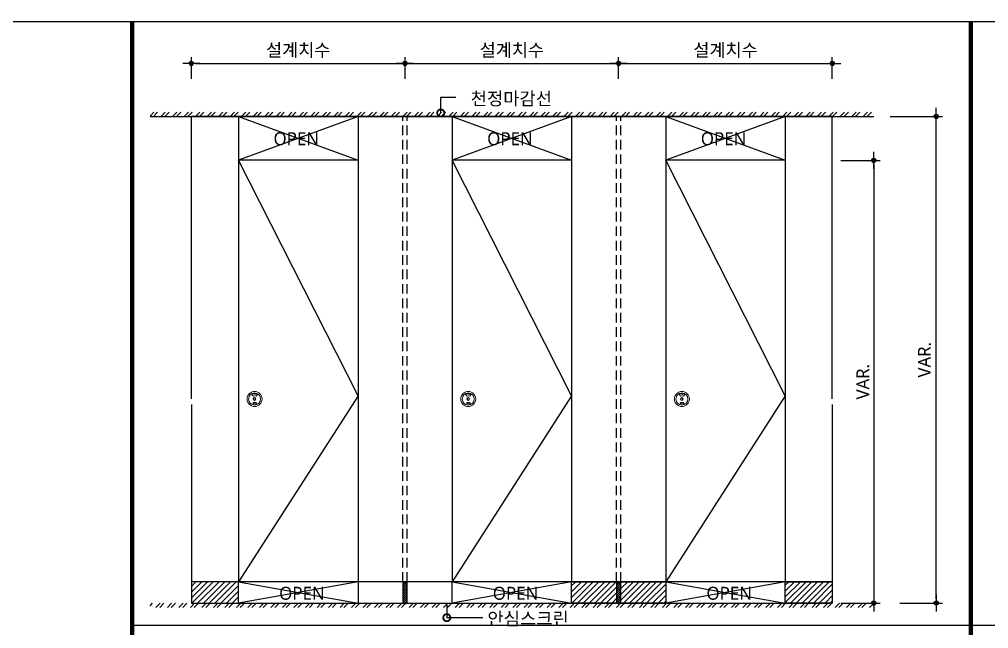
# Model space of a CAD drawing. Extents: x -255 to 8105, y -176 to 5714.
# Drawn here: x 2221 to 4489, y 4116 to 5543 of the extents above; entities that cross this region are included whole.
import ezdxf
from ezdxf.enums import TextEntityAlignment as Align

# ---------------------------------------------------------------- set-up
doc = ezdxf.new("R2010")
doc.units = 0
doc.header["$LTSCALE"] = 30
doc.linetypes.add('HIDDEN', pattern=[0.375, 0.25, -0.125])
doc.layers.get('0').update_dxf_attribs({"linetype": 'CONTINUOUS'})
doc.layers.get('DEFPOINTS').update_dxf_attribs({"linetype": 'CONTINUOUS'})
for name, color, linetype in [('DIM', 7, 'CONTINUOUS'), ('HAT', 8, 'CONTINUOUS'), ('HID', 9, 'HIDDEN'), ('문자', 3, 'CONTINUOUS'), ('부자재', 4, 'CONTINUOUS'), ('잠금쇠(회전형)', 4, 'CONTINUOUS'), ('치수', 1, 'CONTINUOUS'), ('판넬', 2, 'CONTINUOUS'), ('해치', 8, 'CONTINUOUS')]:
    doc.layers.add(name, color=color, linetype=linetype)
doc.styles.add('HDW', font='gulim.ttc')
doc.styles.add('돋움', font='malgun.ttf')
doc.dimstyles.new('10', dxfattribs={"dimscale": 10, "dimtxt": 3, "dimasz": 1, "dimexe": 1.5, "dimexo": 2, "dimgap": 1, "dimtad": 1, "dimdec": 0, "dimlunit": 6, "dimtxsty": '돋움', "dimblk": 'DIMDOT', "dimcen": -1, "dimdle": 1.5, "dimclrt": 3, "dimazin": 3, "dimtfac": 1, "dimtdec": 0, "dimtix": 1, "dimtmove": 2, "dimatfit": 3, "dimldrblk": 'DIMDOT', "dimarcsym": 0})

# ---------------------------------------------------------------- blocks, each defined once
blk = doc.blocks.new('DIMDOT')
at = {"linetype": 'Continuous'}
blk.add_line((-2, 0), (2, 0), dxfattribs=at)
for radius in [0.5, 0.25]:
    blk.add_circle((0, 0), radius, dxfattribs=at)
blk = doc.blocks.new('*D555')
at = {"layer": 'DEFPOINTS', "color": 0}
for p in [(50757.5, -1321.1), (50257.5, -1377.4), (50757.5, -1377.4)]:
    blk.add_point(p, dxfattribs=at)
at = {"layer": 'DIM', "color": 0, "lineweight": -2, "ltscale": 10}
for p, q in [((50257.5, -1357.4), (50257.5, -1306.1)), ((50757.5, -1357.4), (50757.5, -1306.1)), ((50267.5, -1321.1), (50747.5, -1321.1))]:
    blk.add_line(p, q, dxfattribs=at)
at = {"layer": 'DIM', "color": 0, "lineweight": -2, "xscale": 10, "yscale": 10, "zscale": 10, "rotation": 180}
blk.add_blockref('DIMDOT', (50257.5, -1321.1), dxfattribs=at)
at = {"layer": 'DIM', "color": 0, "lineweight": -2, "xscale": 10, "yscale": 10, "zscale": 10}
blk.add_blockref('DIMDOT', (50757.5, -1321.1), dxfattribs=at)
at = {"layer": 'DIM', "color": 3, "insert": (50507.5, -1291.4), "char_height": 30, "attachment_point": 5, "style": '돋움'}
blk.add_mtext('설계치수', dxfattribs=at)
blk = doc.blocks.new('*D556')
at = {"layer": 'DEFPOINTS', "color": 0}
for p in [(51257.5, -1321.1), (50757.5, -1377.4), (51257.5, -1377.4)]:
    blk.add_point(p, dxfattribs=at)
at = {"layer": 'DIM', "color": 0, "lineweight": -2, "ltscale": 10}
for p, q in [((50757.5, -1357.4), (50757.5, -1306.1)), ((51257.5, -1357.4), (51257.5, -1306.1)), ((50767.5, -1321.1), (51247.5, -1321.1))]:
    blk.add_line(p, q, dxfattribs=at)
at = {"layer": 'DIM', "color": 0, "lineweight": -2, "xscale": 10, "yscale": 10, "zscale": 10, "rotation": 180}
blk.add_blockref('DIMDOT', (50757.5, -1321.1), dxfattribs=at)
at = {"layer": 'DIM', "color": 0, "lineweight": -2, "xscale": 10, "yscale": 10, "zscale": 10}
blk.add_blockref('DIMDOT', (51257.5, -1321.1), dxfattribs=at)
at = {"layer": 'DIM', "color": 3, "insert": (51007.5, -1291.4), "char_height": 30, "attachment_point": 5, "style": '돋움'}
blk.add_mtext('설계치수', dxfattribs=at)
blk = doc.blocks.new('*D557')
at = {"layer": 'DEFPOINTS', "color": 0}
for p in [(51757.5, -1321.1), (51257.5, -1377.4), (51757.5, -1377.4)]:
    blk.add_point(p, dxfattribs=at)
at = {"layer": 'DIM', "color": 0, "lineweight": -2, "ltscale": 10}
for p, q in [((51257.5, -1357.4), (51257.5, -1306.1)), ((51757.5, -1357.4), (51757.5, -1306.1)), ((51267.5, -1321.1), (51747.5, -1321.1))]:
    blk.add_line(p, q, dxfattribs=at)
at = {"layer": 'DIM', "color": 0, "lineweight": -2, "xscale": 10, "yscale": 10, "zscale": 10, "rotation": 180}
blk.add_blockref('DIMDOT', (51257.5, -1321.1), dxfattribs=at)
at = {"layer": 'DIM', "color": 0, "lineweight": -2, "xscale": 10, "yscale": 10, "zscale": 10}
blk.add_blockref('DIMDOT', (51757.5, -1321.1), dxfattribs=at)
at = {"layer": 'DIM', "color": 3, "insert": (51507.5, -1291.4), "char_height": 30, "attachment_point": 5, "style": '돋움'}
blk.add_mtext('설계치수', dxfattribs=at)
blk = doc.blocks.new('*D558')
at = {"layer": 'DEFPOINTS', "color": 0}
for p in [(51757.5, -1548.2), (51757.5, -2585.3), (51854.4, -2585.3)]:
    blk.add_point(p, dxfattribs=at)
at = {"layer": 'DIM', "color": 0, "lineweight": -2, "ltscale": 10}
for p, q in [((51777.5, -1548.2), (51869.4, -1548.2)), ((51854.4, -1558.2), (51854.4, -2575.3)), ((51777.5, -2585.3), (51869.4, -2585.3))]:
    blk.add_line(p, q, dxfattribs=at)
at = {"layer": 'DIM', "color": 0, "lineweight": -2, "xscale": 10, "yscale": 10, "zscale": 10}
for p, rotation in [((51854.4, -1548.2), 90), ((51854.4, -2585.3), 270)]:
    blk.add_blockref('DIMDOT', p, dxfattribs=dict(at, rotation=rotation))
at = {"layer": 'DIM', "color": 3, "insert": (51829.2, -2066.7), "char_height": 30, "attachment_point": 5, "rotation": 90, "style": '돋움'}
blk.add_mtext('VAR.', dxfattribs=at)
blk = doc.blocks.new('_DOTSMALL')
at = {"color": 0, "linetype": 'ByBlock', "const_width": 0.5}
blk.add_lwpolyline([(-0.0625, 0, 1), (0.0625, 0, 1)], format="xyb", close=True, dxfattribs=at)
blk = doc.blocks.new('A$C63EC304E')
at = {"layer": '치수', "color": 1, "xscale": 2.5, "yscale": 2.5, "zscale": 2.5, "rotation": 234.3098741996962}
blk.add_blockref('_DOTSMALL', (0.31, 0.31), dxfattribs=at)
blk = doc.blocks.new('A$C2BC9653E')
at = {"layer": '치수', "xscale": 0.3333333333333333, "yscale": 0.3333333333333333, "zscale": 0.3333333333333333}
blk.add_blockref('A$C63EC304E', (0, 0), dxfattribs=at)
blk = doc.blocks.new('A$C7FC71301')
at = {"layer": '치수', "rotation": 180}
blk.add_blockref('A$C2BC9653E', (0.208, 0.208), dxfattribs=at)
blk = doc.blocks.new('A$C4A20372B')
at = {"layer": '치수'}
blk.add_blockref('A$C7FC71301', (0, 0), dxfattribs=at)
blk = doc.blocks.new('A$C566469F5')
at = {"layer": '치수'}
blk.add_blockref('A$C4A20372B', (0, 0), dxfattribs=at)
blk = doc.blocks.new('A$C7E317CD4')
at = {"layer": '해치', "xscale": 2, "yscale": 2, "zscale": 2}
blk.add_blockref('A$C566469F5', (0, 0), dxfattribs=at)
blk = doc.blocks.new('A$C601D7F27')
at = {"layer": '치수'}
blk.add_blockref('A$C7E317CD4', (0, 0), dxfattribs=at)
blk = doc.blocks.new('A$C38802C08')
at = {"layer": '치수'}
blk.add_blockref('A$C601D7F27', (0, 0), dxfattribs=at)
blk = doc.blocks.new('*D581')
at = {"layer": 'DEFPOINTS', "color": 0}
for p in [(51873.2, -1445.3), (52000.6, -1445.3), (51895.7, -2585.1)]:
    blk.add_point(p, dxfattribs=at)
at = {"layer": 'DIM', "color": 0, "lineweight": -2, "ltscale": 10}
for p, q in [((51893.2, -1445.3), (52015.6, -1445.3)), ((52000.6, -2575.1), (52000.6, -1455.3)), ((51915.7, -2585.1), (52015.6, -2585.1))]:
    blk.add_line(p, q, dxfattribs=at)
at = {"layer": 'DIM', "color": 0, "lineweight": -2, "xscale": 10, "yscale": 10, "zscale": 10}
for p, rotation in [((52000.6, -1445.3), 90), ((52000.6, -2585.1), 270)]:
    blk.add_blockref('DIMDOT', p, dxfattribs=dict(at, rotation=rotation))
at = {"layer": 'DIM', "color": 3, "insert": (51973.3, -2015.2), "char_height": 30, "attachment_point": 5, "rotation": 90, "style": '돋움'}
blk.add_mtext('VAR.', dxfattribs=at)
blk = doc.blocks.new('UNI-17', base_point=(47634, -6761))
h = blk.add_hatch()
h.set_pattern_fill('ANSI31', color=3, scale=3, angle=180)
h.set_pattern_definition([(225, (47575.794, -6937.001), (6.735192, -6.735192), [])])
h.paths.add_polyline_path([(50752.5, -2535.3), (50647.5, -2535.3), (50647.5, -2585.3), (50752.5, -2585.3)])
h.paths.add_polyline_path([(51252.5, -2535.3), (51147.5, -2535.3), (51147.5, -2585.3), (51252.5, -2585.3)])
h.paths.add_polyline_path([(51367.5, -2535.3), (51262.5, -2535.3), (51262.5, -2585.3), (51367.5, -2585.3)])
h.paths.add_polyline_path([(51647.5, -2535.3), (51757.5, -2535.3), (51757.5, -2585.3), (51647.5, -2585.3)])
h.paths.add_polyline_path([(50367.5, -2535.3), (50257.5, -2535.3), (50257.5, -2585.3), (50367.5, -2585.3)])
h.paths.add_polyline_path([(50752.5, -2535.3), (50647.5, -2535.3), (50647.5, -2585.3), (50752.5, -2585.3)])
h = blk.add_hatch()
h.set_pattern_fill('ANSI31', color=2, style=0)
h.set_pattern_definition([(45, (47575.7936, -6937.0014), (-2.245064, 2.245064), [])])
h.paths.add_polyline_path([(50762.5, -2535.3), (50752.5, -2535.3), (50752.5, -2585.3), (50762.5, -2585.3)])
h = blk.add_hatch()
h.set_pattern_fill('ANSI31', color=2, style=0)
h.set_pattern_definition([(45, (48075.7936, -6937.0014), (-2.245064, 2.245064), [])])
h.paths.add_polyline_path([(51262.5, -2535.3), (51252.5, -2535.3), (51252.5, -2585.3), (51262.5, -2585.3)])
at = {"layer": 'HAT'}
h = blk.add_hatch(dxfattribs=at)
h.set_pattern_fill('ANSI32', color=256, scale=2, style=0)
h.set_pattern_definition([(45, (38921.424, -7078.478), (-13.470384, 13.470384), []), (45, (38930.404, -7078.478), (-13.470384, 13.470384), [])])
h.paths.add_polyline_path([(50160.8, -1435.5), (51854.4, -1435.5), (51854.4, -1445.5), (50160.8, -1445.5)])
h = blk.add_hatch(dxfattribs=at)
h.set_pattern_fill('ANSI32', color=256, scale=2, style=0)
h.set_pattern_definition([(45, (38921.424, -6896.498), (-13.470384, 13.470384), []), (45, (38930.404, -6896.498), (-13.470384, 13.470384), [])])
h.paths.add_polyline_path([(50160.8, -2595.8), (51854.4, -2595.8), (51854.4, -2585.8), (50160.8, -2585.8)])
at = {"color": 2}
for p, q in [((50160.8, -1445.5), (51854.4, -1445.5)), ((50647.5, -2535.3), (50647.5, -2585.3)), ((50752.5, -2535.3), (50752.5, -2585.3)), ((51252.5, -2535.3), (51252.5, -2585.3)), ((51367.5, -2535.3), (51367.5, -2585.3))]:
    blk.add_line(p, q, dxfattribs=at)
for p, q in [((50257.5, -2106.6), (50257.5, -1445.5)), ((51757.5, -2106.6), (51757.5, -1445.5)), ((50257.5, -2120.4), (50257.5, -2585.3)), ((51757.5, -2120.4), (51757.5, -2585.3)), ((50257.5, -2585.3), (51757.5, -2585.3))]:
    blk.add_line(p, q)
at = {"color": 8}
blk.add_line((50119.3, -2637.1), (53467.1, -2637.1), dxfattribs=at)
at = {"color": 2}
for points in [[(47634.4, -1222.8), (54886.8, -1222.8), (54886.8, -6761.2), (47634.4, -6761.2)], [(47634.4, -1222.8), (54886.8, -1222.8), (54886.8, -6761.2), (47634.4, -6761.2)], [(47634.4, -1222.8), (55616.4, -1222.8), (55616.4, -6761.2), (47634.4, -6761.2)], [(50367.5, -2535.3), (50257.5, -2535.3), (50257.5, -2585.3), (50367.5, -2585.3)], [(50867.5, -2535.3), (50647.5, -2535.3), (50647.5, -2585.3), (50867.5, -2585.3)], [(50762.5, -2535.3), (50752.5, -2535.3), (50752.5, -2585.3), (50762.5, -2585.3)], [(51147.5, -2535.3), (51367.5, -2535.3), (51367.5, -2585.3), (51147.5, -2585.3)], [(51262.5, -2535.3), (51252.5, -2535.3), (51252.5, -2585.3), (51262.5, -2585.3)], [(51647.5, -2535.3), (51757.5, -2535.3), (51757.5, -2585.3), (51647.5, -2585.3)]]:
    blk.add_lwpolyline(points, close=True, dxfattribs=at)
at = {"color": 8, "const_width": 10}
for points in [[(50119.3, -3992), (50119.3, -1222.8)], [(52081.9, -3992), (52081.9, -1222.8)]]:
    blk.add_lwpolyline(points, dxfattribs=at)
at = {"layer": 'HID', "ltscale": 3}
for p, q in [((50752.5, -2535.3), (50752.5, -1445.5)), ((50762.5, -2535.3), (50762.5, -1445.5)), ((51252.5, -2535.3), (51252.5, -1445.5)), ((51262.5, -2535.3), (51262.5, -1445.5))]:
    blk.add_line(p, q, dxfattribs=at)
at = {"layer": 'HID'}
for p, q in [((50752.5, -1445.5), (50762.5, -1445.5)), ((51252.5, -1445.5), (51262.5, -1445.5))]:
    blk.add_line(p, q, dxfattribs=at)
at = {"layer": '부자재', "color": 3}
blk.add_line((51757.5, -1445.5), (50257.5, -1445.5), dxfattribs=at)
blk.add_line((51757.5, -1445.5), (50257.5, -1445.5), dxfattribs=at)
at = {"layer": '잠금쇠(회전형)', "linetype": 'Continuous', "lineweight": 15}
for p, q in [((50398.9, -2096.6), (50402.6, -2100.5)), ((50404.1, -2104.3), (50404.1, -2110)), ((50406.8, -2104.3), (50406.8, -2110.1)), ((50412.6, -2096.6), (50409, -2100.5)), ((50898.9, -2096.6), (50902.6, -2100.5)), ((50904.1, -2104.3), (50904.1, -2110)), ((50906.8, -2104.3), (50906.8, -2110.1)), ((50912.6, -2096.6), (50909, -2100.5)), ((51398.9, -2096.6), (51402.6, -2100.5)), ((51404.1, -2104.3), (51404.1, -2110)), ((51406.8, -2104.3), (51406.8, -2110.1)), ((51412.6, -2096.6), (51409, -2100.5)), ((50402.2, -2115.8), (50401.8, -2116.9)), ((50409.4, -2115.8), (50409.8, -2116.9)), ((50902.2, -2115.8), (50901.8, -2116.9)), ((50909.4, -2115.8), (50909.8, -2116.9)), ((51402.2, -2115.8), (51401.8, -2116.9)), ((51409.4, -2115.8), (51409.8, -2116.9))]:
    blk.add_line(p, q, dxfattribs=at)
for centre, radius in [((50405.5, -2107.2), 17.6), ((50405.5, -2107.2), 14.1), ((50405.5, -2107.2), 3.21), ((50905.5, -2107.2), 17.6), ((50905.5, -2107.2), 14.1), ((50905.5, -2107.2), 3.21), ((51405.5, -2107.2), 17.6), ((51405.5, -2107.2), 14.1), ((51405.5, -2107.2), 3.21)]:
    blk.add_circle(centre, radius, dxfattribs=at)
for centre, radius, start, end in [((50405.8, -2108.9), 14.1, 61.0478, 118.9522), ((50405.8, -2106.5), 6.81, 61.8696, 118.1304), ((50905.8, -2108.9), 14.1, 61.0478, 118.9522), ((50905.8, -2106.5), 6.81, 61.8696, 118.1304), ((51405.8, -2108.9), 14.1, 61.0478, 118.9522), ((51405.8, -2106.5), 6.81, 61.8696, 118.1304), ((50402.7, -2117.2), 0.98, 160.8571, 255.4685), ((50403.1, -2116.1), 0.98, 72.2332, 160.8571), ((50405.8, -2105.4), 13.2, 255.4685, 284.5315), ((50405.8, -2107.8), 7.75, 252.2332, 287.7668), ((50408.4, -2116.1), 0.98, 19.1429, 107.7668), ((50408.8, -2117.2), 0.98, 284.5315, 19.1429), ((50902.7, -2117.2), 0.98, 160.8571, 255.4685), ((50903.1, -2116.1), 0.98, 72.2332, 160.8571), ((50905.8, -2105.4), 13.2, 255.4685, 284.5315), ((50905.8, -2107.8), 7.75, 252.2332, 287.7668), ((50908.4, -2116.1), 0.98, 19.1429, 107.7668), ((50908.8, -2117.2), 0.98, 284.5315, 19.1429), ((51402.7, -2117.2), 0.98, 160.8571, 255.4685), ((51403.1, -2116.1), 0.98, 72.2332, 160.8571), ((51405.8, -2105.4), 13.2, 255.4685, 284.5315), ((51405.8, -2107.8), 7.75, 252.2332, 287.7668), ((51408.4, -2116.1), 0.98, 19.1429, 107.7668), ((51408.8, -2117.2), 0.98, 284.5315, 19.1429)]:
    blk.add_arc(centre, radius, start, end, dxfattribs=at)
at = {"layer": '치수'}
for p, q in [((50841.2, -1436.9), (50841.2, -1399.8)), ((50841.2, -1399.8), (50876.3, -1399.8)), ((50367.5, -1445.5), (50647.5, -1547.5)), ((50647.5, -1445.5), (50367.5, -1547.5)), ((50867.5, -1445.5), (51147.5, -1547.5)), ((51147.5, -1445.5), (50867.5, -1547.5)), ((51647.5, -1445.5), (51367.5, -1547.5)), ((51367.5, -1445.5), (51647.5, -1547.5)), ((50647.5, -2099.9), (50367.5, -1547.5)), ((51147.5, -2099.9), (50867.5, -1547.5)), ((51647.5, -2099.9), (51367.5, -1547.5)), ((50647.5, -2099.9), (50367.5, -2535.3)), ((51147.5, -2099.9), (50867.5, -2535.3)), ((51647.5, -2099.9), (51367.5, -2535.3)), ((50367.5, -2535.3), (50647.5, -2585.3)), ((50647.5, -2535.3), (50367.5, -2585.3)), ((50867.5, -2535.3), (51147.5, -2585.3)), ((51147.5, -2535.3), (50867.5, -2585.3)), ((51367.5, -2535.3), (51647.5, -2585.3)), ((51647.5, -2535.3), (51367.5, -2585.3)), ((50855.4, -2585.3), (50855.4, -2619.5)), ((50939.5, -2619.5), (50855.4, -2619.5))]:
    blk.add_line(p, q, dxfattribs=at)
at = {"layer": '판넬'}
for p, q in [((50367.5, -1445.5), (50367.5, -2535.3)), ((50647.5, -1445.5), (50647.5, -2492.2)), ((50867.5, -1445.5), (50867.5, -2535.3)), ((51147.5, -1445.5), (51147.5, -2492.2)), ((51367.5, -1445.5), (51367.5, -2535.3)), ((51647.5, -1445.5), (51647.5, -2492.2)), ((50647.5, -1547.5), (50367.5, -1547.5)), ((51147.5, -1547.5), (50867.5, -1547.5)), ((51647.5, -1547.5), (51367.5, -1547.5)), ((51147.5, -1670.3), (51147.5, -1682.7)), ((51647.5, -1670.3), (51647.5, -1682.7)), ((50647.5, -2492.2), (50647.5, -2535.3)), ((51147.5, -2492.2), (51147.5, -2535.3)), ((51647.5, -2492.2), (51647.5, -2535.3)), ((50647.5, -2535.3), (50367.5, -2535.3)), ((51147.5, -2535.3), (50867.5, -2535.3)), ((51647.5, -2535.3), (51367.5, -2535.3))]:
    blk.add_line(p, q, dxfattribs=at)
at = {"layer": '판넬', "color": 3}
for p, q in [((50367.5, -2535.3), (50257.5, -2535.3)), ((50867.5, -2535.3), (50647.5, -2535.3)), ((50867.5, -2535.3), (50767.5, -2535.3)), ((51367.5, -2535.3), (51147.5, -2535.3)), ((51757.5, -2535.3), (51647.5, -2535.3))]:
    blk.add_line(p, q, dxfattribs=at)
at = {"layer": '판넬', "color": 4}
blk.add_line((51367.5, -2535.3), (51267.5, -2535.3), dxfattribs=at)
at = {"layer": '해치', "xscale": -20, "yscale": 20, "zscale": 20, "rotation": 180}
blk.add_blockref('A$C38802C08', (50837, -1432.9), dxfattribs=at)
at = {"layer": '해치', "xscale": -20, "yscale": 20, "zscale": 20}
blk.add_blockref('A$C38802C08', (50859.5, -2623.6), dxfattribs=at)
at = {"layer": '문자', "style": '돋움'}
for s, p in [('천정마감선', (51006.4, -1403.2)), ('OPEN', (50503.1, -1497.4)), ('OPEN', (51003.1, -1497.4)), ('OPEN', (51503.1, -1497.4)), ('OPEN', (50516.3, -2562.3)), ('OPEN', (51016.3, -2562.3)), ('OPEN', (51516.3, -2562.3)), ('안심스크린', (51045.6, -2621.2))]:
    blk.add_text(s, height=30.34, dxfattribs=at).set_placement(p, align=Align.MIDDLE)
at = {"layer": '잠금쇠(회전형)', "linetype": 'Continuous', "lineweight": 15, "style": 'HDW', "width": 0.659278}
for p, p2 in [((50402.6, -2098.6), (50408.8, -2098.6)), ((50902.6, -2098.6), (50908.8, -2098.6)), ((51402.6, -2098.6), (51408.8, -2098.6))]:
    blk.add_text('사용중', height=2.3, dxfattribs=at).set_placement(p, p2, align=Align.FIT)
at = {"layer": 'DIM', "ltscale": 10}
for base, p1, p2, picture, middle in [((50757.5, -1321.1), (50257.5, -1377.4), (50757.5, -1377.4), '*D555', (50507.5, -1291.4)), ((51257.5, -1321.1), (50757.5, -1377.4), (51257.5, -1377.4), '*D556', (51007.5, -1291.4)), ((51757.5, -1321.1), (51257.5, -1377.4), (51757.5, -1377.4), '*D557', (51507.5, -1291.4))]:
    dim = blk.add_linear_dim(base=base, p1=p1, p2=p2, text='설계치수', dimstyle='10', override={"dimtxsty": '돋움'}, dxfattribs=at)
    dim.commit()
    dim.dimension.update_dxf_attribs({"geometry": picture, "text_midpoint": middle})
dim = blk.add_linear_dim(base=(52000.6, -1445.3), p1=(51895.7, -2585.1), p2=(51873.2, -1445.3), angle=90, text='VAR.', dimstyle='10', dxfattribs=at)
dim.commit()
dim.dimension.update_dxf_attribs({"geometry": '*D581', "text_midpoint": (51973.3, -2015.2), "dimtype": 160})
dim = blk.add_linear_dim(base=(51854.4, -2585.3), p1=(51757.5, -1548.2), p2=(51757.5, -2585.3), angle=90, text='VAR.', dimstyle='10', override={"dimtxt": 3, "dimtxsty": '돋움'}, dxfattribs=at)
dim.commit()
dim.dimension.update_dxf_attribs({"geometry": '*D558', "text_midpoint": (51829.2, -2066.7)})

msp = doc.modelspace()

# ---------------------------------------------------------------- block references
msp.add_blockref('UNI-17', (0, 0))

doc.saveas('drawing.dxf')
